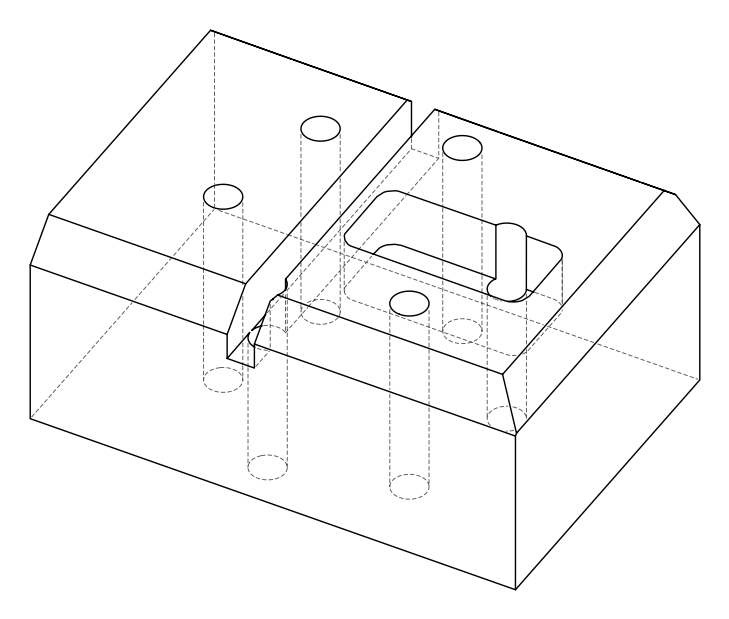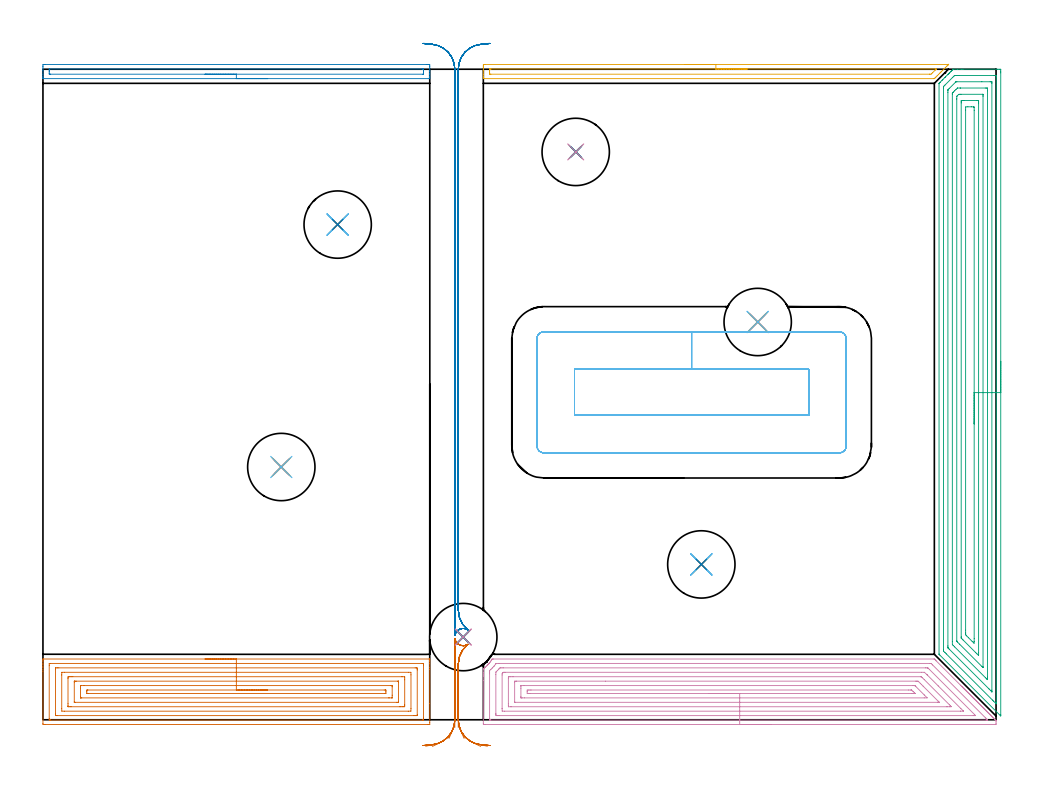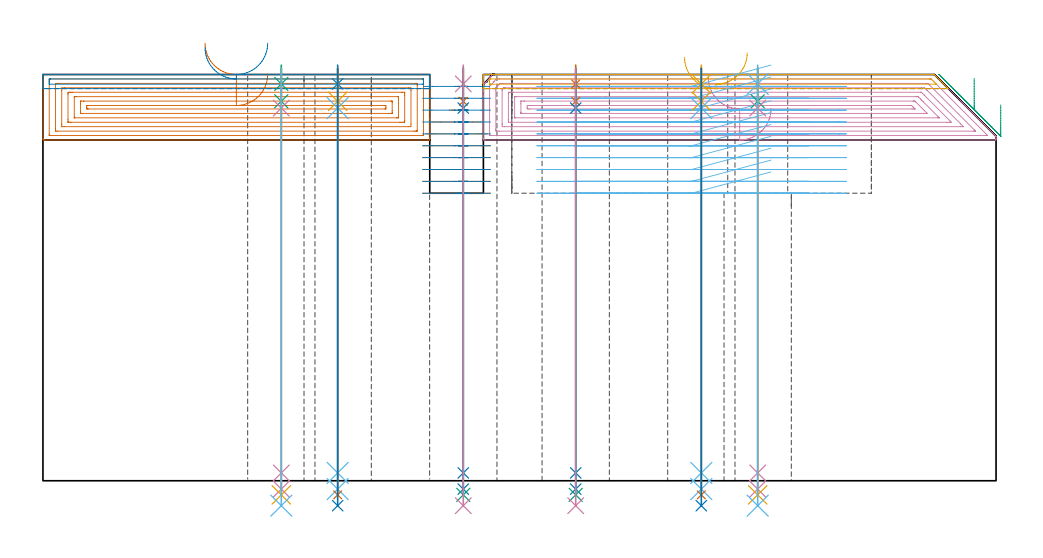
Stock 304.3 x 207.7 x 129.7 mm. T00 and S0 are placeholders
(PLAN: 38 operations, 26 tool changes, 65.2 min)
(1 AREA_MILL | FG_CHAMFER_SURFACE | UGT0205_001 | 8.18 min | 28717 mm3)
(2 AREA_MILL_1 | FG_CHAMFER_SURFACE_1 | UGT0205_001 | 2.15 min | 1283 mm3)
(3 AREA_MILL_2 | FG_CHAMFER_SURFACE_2 | UGT0205_001 | 11.39 min | 40191 mm3)
(4 AREA_MILL_3 | FG_CHAMFER_SURFACE_3 | UGT0205_001 | 10.15 min | 34531 mm3)
(5 AREA_MILL_4 | FG_CHAMFER_SURFACE_4 | UGT0205_001 | 2.52 min | 1507 mm3)
(6 MILL_RECTANGULAR_POCKET | POCKET_RECTANGULAR_STRAIGHT | NXT0201_012 | Follow Part, ap 4, ae 75% | 10.34 min | 234588 mm3)
(7 MILL_RECTANGULAR_SLOT | SLOT_RECTANGULAR | NXT0201_012 | Follow Part, ap 4, ae 75% | 1.71 min | 18793 mm3)
(8 MILL_RECTANGULAR_SLOT_1 | SLOT_RECTANGULAR_1 | NXT0201_012 | Follow Part, ap 4, ae 75% | 8.06 min | 114108 mm3)
(9 SPOT_DRILL | STEP1HOLE | NXT0321_9005460120000 | 0.05 min | 172 mm3)
(10 SPOT_DRILL_1 | STEP1HOLE_1 | NXT0321_9005460120000 | 0.05 min | 0 mm3)
(11 SPOT_DRILL_2 | STEP1HOLE_2 | NXT0321_9005460120000 | 0.05 min | 242 mm3)
(12 SPOT_DRILL_3 | STEP1HOLE_3 | NXT0321_9005460120000 | 0.05 min | 47 mm3)
(13 SPOT_DRILL_4 | STEP1HOLE_4 | NXT0321_9005460120000 | 0.05 min | 247 mm3)
(14 SPOT_DRILL_5 | STEP1HOLE_5 | NXT0321_9005460120000 | 0.05 min | 118 mm3)
(15 DRILL_BLIND_HOLE_INTO_CENTER | STEP1HOLE | UGT0301_180 | 0.04 min | 132 mm3)
(16 GUN_DRILL_THROUGH_HOLE | STEP1HOLE | UGT0307_001 | 0.58 min | 2392 mm3)
(17 SPADE_DRILL_TO_ENLARGE_THROUGH_HOLE | STEP1HOLE | UGT0306_004 | 0.55 min | 15812 mm3)
(18 DRILL_TO_ENLARGE_THROUGH_HOLE | STEP1HOLE | UGT0301_052 | 0.56 min | 28552 mm3)
(19 DRILL_BLIND_HOLE_INTO_CENTER_1 | STEP1HOLE_1 | UGT0301_180 | 0.04 min | 0 mm3)
(20 GUN_DRILL_THROUGH_HOLE_1 | STEP1HOLE_1 | UGT0307_001 | 0.58 min | 1751 mm3)
(21 SPADE_DRILL_TO_ENLARGE_THROUGH_HOLE_1 | STEP1HOLE_1 | UGT0306_004 | 0.55 min | 11340 mm3)
(22 DRILL_TO_ENLARGE_THROUGH_HOLE_1 | STEP1HOLE_1 | UGT0301_052 | 0.56 min | 20621 mm3)
(23 DRILL_BLIND_HOLE_INTO_CENTER_2 | STEP1HOLE_2 | UGT0301_180 | 0.04 min | 156 mm3)
(24 GUN_DRILL_THROUGH_HOLE_2 | STEP1HOLE_2 | UGT0307_001 | 0.58 min | 2357 mm3)
(25 SPADE_DRILL_TO_ENLARGE_THROUGH_HOLE_2 | STEP1HOLE_2 | UGT0306_004 | 0.55 min | 15851 mm3)
(26 DRILL_TO_ENLARGE_THROUGH_HOLE_2 | STEP1HOLE_2 | UGT0301_052 | 0.56 min | 28542 mm3)
(27 DRILL_BLIND_HOLE_INTO_CENTER_3 | STEP1HOLE_3 | UGT0301_180 | 0.04 min | 0 mm3)
(28 GUN_DRILL_THROUGH_HOLE_3 | STEP1HOLE_3 | UGT0307_001 | 0.58 min | 1743 mm3)
(29 SPADE_DRILL_TO_ENLARGE_THROUGH_HOLE_3 | STEP1HOLE_3 | UGT0306_004 | 0.55 min | 11801 mm3)
(30 DRILL_TO_ENLARGE_THROUGH_HOLE_3 | STEP1HOLE_3 | UGT0301_052 | 0.56 min | 22736 mm3)
(31 DRILL_BLIND_HOLE_INTO_CENTER_4 | STEP1HOLE_4 | UGT0301_180 | 0.04 min | 135 mm3)
(32 GUN_DRILL_THROUGH_HOLE_4 | STEP1HOLE_4 | UGT0307_001 | 0.58 min | 2393 mm3)
(33 SPADE_DRILL_TO_ENLARGE_THROUGH_HOLE_4 | STEP1HOLE_4 | UGT0306_004 | 0.55 min | 15855 mm3)
(34 DRILL_TO_ENLARGE_THROUGH_HOLE_4 | STEP1HOLE_4 | UGT0301_052 | 0.56 min | 28510 mm3)
(35 DRILL_BLIND_HOLE_INTO_CENTER_5 | STEP1HOLE_5 | UGT0301_180 | 0.04 min | 129 mm3)
(36 GUN_DRILL_THROUGH_HOLE_5 | STEP1HOLE_5 | UGT0307_001 | 0.58 min | 2351 mm3)
(37 SPADE_DRILL_TO_ENLARGE_THROUGH_HOLE_5 | STEP1HOLE_5 | UGT0306_004 | 0.55 min | 15865 mm3)
(38 DRILL_TO_ENLARGE_THROUGH_HOLE_5 | STEP1HOLE_5 | UGT0301_052 | 0.56 min | 28506 mm3)
(TOOL UGT0205_001 | Chamfer Mill 20 x 3 x 45 deg. | D20 FL50 Z2)
(TOOL NXT0201_012 | ENDMILL 16mm [2P460-1600-NA 1630] | D16 FL38 Z6)
(TOOL NXT0321_9005460120000 | NC Spot Drill, 142deg, 12mm, Carbide, Uncoated | D12 PA142 FL30 Z2)
(TOOL UGT0301_180 | Twist Drill 5.7 mm | D5.7 PA118 FL55 Z2)
(TOOL UGT0307_001 | Gun Drill 5 mm | D5 PA130 FL24 Z1)
(TOOL UGT0306_004 | Spade Drill 13.5mm | D13.5 PA132 FL10 Z2)
(TOOL UGT0301_052 | Twist Drill 21.5 mm | D21.5 PA118 FL150 Z2)
(OP 1 AREA_MILL)
G17 G21 G94 G90
T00 M6
G54
G17 G0 G90 X51.75 Y19.4 S1061 M3
G43 Z139.7 H0
G94 G1 X51.788 Z138.828 F250.
X51.902 Z137.963
X52.091 Z137.112
X52.353 Z136.28
X52.687 Z135.474
X53.09 Z134.7
X53.559 Z133.964
X54.09 Z133.272
X54.679 Z132.629
X55.322 Z132.04
X56.014 Z131.508
X56.75 Z131.04
X57.524 Z130.637
X58.33 Z130.303
X59.162 Z130.041
X60.014 Z129.852
X60.878 Z129.738
X61.75 Z129.7
X123.339
X123.49 Y19.397 Z129.688
X123.493 Y19.34 Z129.631
X123.5 Y18.952 Z129.251
Y18.531 Z128.83
Y17.886 Z128.181
Y16.669 Z126.966
Y16.098 Z126.393
Y5.215 Z115.512
X123.499 Y-0.879 Z109.418
X123.496 Y-1.484 Z108.814
X123.493 Y-1.492 Z108.806
X122.893 Y-1.5 Z108.8
X0.607
X0.332 Y-1.497 Z108.802
X0.01 Y-1.492 Z108.806
X0. Y-1.165 Z109.133
Y15.49 Z125.786
Y16.098 Z126.393
Y16.669 Z126.966
Y16.992 Z127.288
Y17.563 Z127.859
Y17.886 Z128.181
Y18.531 Z128.83
Y18.952 Z129.251
X0.007 Y19.34 Z129.631
X0.01 Y19.397 Z129.688
X0.161 Y19.4 Z129.7
X61.75
Y17.986 Z128.286
X121.107
X121.207 Y17.984 Z128.284
X121.407 Y17.979 Z128.279
X121.491 Y17.97 Z128.27
X121.495 Y17.941 Z128.241
X121.498 Y17.886 Z128.186
X121.5 Y17.493 Z127.793
X121.499 Y0.516 Z110.816
X121.493 Y0.014 Z110.314
X121.49 Y-0.077 Z110.223
X121.307 Y-0.083 Z110.217
X121.207 Y-0.085 Z110.215
X2.393 Y-0.086 Z110.214
X2.293 Y-0.084 Z110.216
X2.093 Y-0.079 Z110.221
X2.009 Y-0.07 Z110.23
X2.005 Y-0.041 Z110.259
X2.002 Y0.014 Z110.314
X2. Y0.407 Z110.707
X2.001 Y17.384 Z127.684
X2.007 Y17.886 Z128.186
X2.01 Y17.977 Z128.277
X2.193 Y17.983 Z128.283
X2.293 Y17.985 Z128.285
X61.75 Y17.986 Z128.286
Y16.572 Z126.872
X118.85 Y16.571 Z126.871
X119.322 Y16.567 Z126.867
X119.47 Y16.565 Z126.865
X119.49 Y16.276 Z126.576
X119.497 Y16.098 Z126.398
X119.5 Y15.921 Z126.221
Y1.624 Z111.924
X119.495 Y1.446 Z111.746
X119.489 Y1.335 Z111.635
X119.44 Y1.332 Z111.632
X119.322 Y1.33 Z111.63
X118.902 Y1.329 Z111.629
X118.43 Y1.328 Z111.628
X4.65 Y1.329 Z111.629
X4.178 Y1.333 Z111.633
X4.03 Y1.335 Z111.635
X4.01 Y1.624 Z111.924
X4.003 Y1.802 Z112.102
X4. Y1.979 Z112.279
X4.001 Y16.276 Z126.576
X4.005 Y16.454 Z126.754
X4.011 Y16.565 Z126.865
X4.06 Y16.568 Z126.868
X4.178 Y16.57 Z126.87
X4.598 Y16.571 Z126.871
X5.07 Y16.572 Z126.872
X61.75
Y15.157 Z125.457
X116.692
X117.481 Y15.15 Z125.45
X117.5 Y14.349 Z124.649
Y3.589 Z113.889
X117.482 Y2.75 Z113.05
X116.644 Y2.743 Z113.043
X6.808
X6.019 Y2.75 Z113.05
X6. Y3.552 Z113.852
Y14.311 Z124.611
X6.018 Y15.15 Z125.45
X6.856 Y15.157 Z125.457
X61.75
Y13.743 Z124.043
X114.534
X114.859 Y13.742 Z124.042
X115.432 Y13.738 Z124.038
X115.476 Y13.736 Z124.036
X115.49 Y13.724 Z124.024
X115.496 Y13.674 Z123.974
X115.499 Y13.418 Z123.718
X115.5 Y12.776 Z123.076
X115.499 Y4.735 Z115.035
X115.496 Y4.482 Z114.782
X115.49 Y4.168 Z114.468
X115.179 Y4.162 Z114.462
X114.859 Y4.159 Z114.459
X114.291 Y4.157 Z114.457
X113.967
X8.966
X8.641 Y4.158 Z114.458
X8.069 Y4.162 Z114.462
X8.024 Y4.164 Z114.464
X8.01 Y4.176 Z114.476
X8.004 Y4.226 Z114.526
X8.001 Y4.482 Z114.782
X8. Y5.124 Z115.424
X8.001 Y13.165 Z123.465
X8.004 Y13.418 Z123.718
X8.01 Y13.732 Z124.032
X8.321 Y13.738 Z124.038
X8.641 Y13.741 Z124.041
X9.209 Y13.743 Z124.043
X9.533
X61.75
Y12.329 Z122.629
X113.269
X113.435 Y12.327 Z122.627
X113.475 Y12.324 Z122.624
X113.488 Y12.322 Z122.622
X113.492 Y12.312 Z122.612
X113.496 Y12.275 Z122.575
X113.499 Y12.098 Z122.398
Y5.844 Z116.144
X113.495 Y5.701 Z116.001
X113.49 Y5.589 Z115.889
X113.481 Y5.577 Z115.877
X113.465 Y5.575 Z115.875
X113.423 Y5.573 Z115.873
X113.074 Y5.571 Z115.871
X112.879
X10.231
X10.065 Y5.573 Z115.873
X10.025 Y5.576 Z115.876
X10.012 Y5.578 Z115.878
X10.008 Y5.588 Z115.888
X10.004 Y5.625 Z115.925
X10.001 Y5.802 Z116.102
Y12.056 Z122.356
X10.005 Y12.199 Z122.499
X10.01 Y12.311 Z122.611
X10.019 Y12.323 Z122.623
X10.035 Y12.325 Z122.625
X10.077 Y12.327 Z122.627
X10.426 Y12.329 Z122.629
X10.621
X61.75
Y10.915 Z121.215
X111.112 Y10.914 Z121.214
X111.289 Y10.913 Z121.213
X111.465 Y10.91 Z121.21
X111.484 Y10.908 Z121.208
X111.49 Y10.899 Z121.199
X111.495 Y10.864 Z121.164
X111.498 Y10.808 Z121.108
X111.5 Y10.737 Z121.037
Y10.526 Z120.826
Y7.845 Z118.145
X111.497 Y7.163 Z117.463
X111.494 Y7.057 Z117.357
X111.49 Y7.006 Z117.306
X111.484 Y6.992 Z117.292
X111.462 Y6.99 Z117.29
X111.289 Y6.988 Z117.288
X110.574 Y6.985 Z117.285
X110.396
X12.388 Y6.986 Z117.286
X12.211 Y6.987 Z117.287
X12.035 Y6.99 Z117.29
X12.016 Y6.992 Z117.292
X12.01 Y7.001 Z117.301
X12.005 Y7.036 Z117.336
X12.002 Y7.092 Z117.392
X12. Y7.163 Z117.463
Y7.374 Z117.674
Y10.055 Z120.355
X12.003 Y10.737 Z121.037
X12.006 Y10.843 Z121.143
X12.01 Y10.894 Z121.194
X12.016 Y10.908 Z121.208
X12.038 Y10.91 Z121.21
X12.211 Y10.912 Z121.212
X12.926 Y10.915 Z121.215
X13.104
X61.75
Y9.5 Z119.8
X108.954
X109.35 Y9.499 Z119.799
X109.419 Y9.498 Z119.798
X109.486 Y9.494 Z119.794
X109.491 Y9.394 Z119.694
X109.5 Y8.954 Z119.254
X109.49 Y8.505 Z118.805
X109.481 Y8.406 Z118.706
X109.344 Y8.403 Z118.703
X109.16 Y8.4 Z118.7
X14.546
X14.15 Y8.401 Z118.701
X14.081 Y8.402 Z118.702
X14.014 Y8.406 Z118.706
X14.009 Y8.506 Z118.806
X14. Y8.946 Z119.246
X14.01 Y9.395 Z119.695
X14.019 Y9.494 Z119.794
X14.156 Y9.497 Z119.797
X14.34 Y9.5 Z119.8
X61.75
X62.622 Z119.839
X63.487 Z119.952
X64.338 Z120.141
X65.17 Z120.404
X65.976 Z120.737
X66.75 Z121.14
X67.486 Z121.609
X68.178 Z122.14
X68.821 Z122.729
X69.41 Z123.373
X69.942 Z124.065
X70.41 Z124.8
X70.813 Z125.574
X71.147 Z126.38
X71.409 Z127.212
X71.598 Z128.064
X71.712 Z128.929
X71.75 Z129.8
G0 Z139.7
M5
M2
(OP 2 AREA_MILL_1)
G17 G21 G94 G90
T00 M6
G54
G17 G0 G90 X71.75 Y204.7 S1061 M3
G43 Z139.7 H0
G94 G1 X71.712 Z138.828 F250.
X71.598 Z137.963
X71.409 Z137.112
X71.147 Z136.28
X70.813 Z135.474
X70.41 Z134.7
X69.942 Z133.964
X69.41 Z133.272
X68.821 Z132.629
X68.178 Z132.039
X67.486 Z131.508
X66.75 Z131.04
X65.976 Z130.637
X65.17 Z130.303
X64.338 Z130.041
X63.486 Z129.852
X62.622 Z129.738
X61.75 Z129.7
X0.161
X0.008 Y204.702 Z129.688
X0. Y204.715 Z129.676
Y205.048 Z129.351
Y205.428 Z128.971
Y206.066 Z128.329
Y207.269 Z127.128
Y207.834 Z126.56
Y208.435 Z125.96
X0.003 Y208.717 Z125.678
X0.009 Y209.191 Z125.205
X0.126 Y209.194 Z125.202
X0.607 Y209.2 Z125.2
X122.405
X122.893 Y209.199 Z125.201
X123.374 Y209.194 Z125.202
X123.491 Y209.191 Z125.205
X123.5 Y208.717 Z125.678
Y208.435 Z125.96
Y207.834 Z126.56
Y207.269 Z127.128
Y206.95 Z127.446
Y206.385 Z128.011
Y206.066 Z128.329
Y205.428 Z128.971
Y205.048 Z129.351
Y204.715 Z129.676
X123.492 Y204.702 Z129.688
X123.34 Y204.7 Z129.7
X61.75
Y206.114 Z128.286
X2.393 Y206.115 Z128.285
X2.343
X2.01 Y206.125 Z128.275
X2.006 Y206.229 Z128.171
X2.001 Y206.454 Z127.946
X2. Y206.95 Z127.45
X2.001 Y207.338 Z127.062
X2.008 Y207.727 Z126.673
X2.01 Y207.774 Z126.626
X2.026 Y207.779 Z126.621
X2.076 Y207.782 Z126.618
X2.182 Y207.785 Z126.615
X121.107
X121.157
X121.49 Y207.775 Z126.625
X121.494 Y207.671 Z126.729
X121.499 Y207.446 Z126.954
X121.5 Y206.95 Z127.45
X121.499 Y206.562 Z127.838
X121.492 Y206.173 Z128.227
X121.49 Y206.126 Z128.274
X121.474 Y206.121 Z128.279
X121.424 Y206.118 Z128.282
X121.318 Y206.115 Z128.285
X61.75 Y206.114 Z128.286
X60.878 Z128.324
X60.014 Z128.438
X59.162 Z128.627
X58.33 Z128.889
X57.524 Z129.223
X56.75 Z129.626
X56.014 Z130.094
X55.322 Z130.625
X54.679 Z131.215
X54.09 Z131.858
X53.558 Z132.55
X53.09 Z133.286
X52.687 Z134.06
X52.353 Z134.866
X52.091 Z135.698
X51.902 Z136.549
X51.788 Z137.414
X51.75 Z138.286
G0 Z139.7
M5
M2
(OP 3 AREA_MILL_2)
G17 G21 G94 G90
T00 M6
G54
G17 G0 G90 X305.8 Y114.45 S1061 M3
G43 Z139.7 H0
Z120.
G94 G1 Y114.412 Z119.128 F250.
Y114.298 Z118.264
Y114.109 Z117.412
Y113.847 Z116.58
Y113.513 Z115.774
Y113.11 Z115.
Y112.642 Z114.264
Y112.11 Z113.572
Y111.521 Z112.929
Y110.878 Z112.34
Y110.186 Z111.809
Y109.45 Z111.34
Y108.676 Z110.937
Y107.87 Z110.603
Y107.038 Z110.341
Y106.187 Z110.152
Y105.322 Z110.038
Y104.45 Z110.
Y1.717
X305.799 Y1.361 Z110.001
X305.798 Y1.317 Z110.002
X305.791 Y1.213 Z110.005
X305.71 Y1.291 Z110.087
X305.639 Y1.361 Z110.159
X286.324 Y20.676 Z129.475
X286.124 Y20.879 Z129.671
X286.104 Y20.905 Z129.689
X286.1 Y20.997 Z129.7
Y203.077
X286.104 Y203.195 Z129.689
X286.13 Y203.227 Z129.664
X286.385 Y203.485 Z129.415
X286.423 Y203.523 Z129.377
X287.077 Y204.179 Z128.72
X287.25 Y204.35 Z128.55
X287.315 Y204.415 Z128.485
X287.964 Y205.066 Z127.832
X288.122 Y205.222 Z127.678
X288.208 Y205.308 Z127.592
X288.852 Y205.953 Z126.945
X288.994 Y206.094 Z126.806
X289.1 Y206.201 Z126.699
X289.295 Y206.396 Z126.503
X289.397 Y206.498 Z126.401
X289.739 Y206.84 Z126.058
X289.866 Y206.966 Z125.934
X289.993 Y207.093 Z125.807
X290.183 Y207.284 Z125.615
X290.289 Y207.391 Z125.508
X290.509 Y207.61 Z125.29
X290.589 Y207.688 Z125.209
X290.605 Y207.697 Z125.194
X290.626 Y207.7 Z125.173
X291.957 Z123.838
X293.164 Z122.633
X293.732 Z122.062
X304.664 Y207.699 Z111.133
X305.267 Y207.696 Z110.531
X305.792 Y207.692 Z110.006
X305.794 Y207.623 Z110.004
X305.798 Y207.093 Z110.002
X305.8 Y206.557 Z110.
Y104.45
X304.386 Z111.414
Y5.371
X304.379 Y5.082 Z111.421
X304.076 Y5.377 Z111.724
X303.492 Y5.958 Z112.308
X303.18 Y6.27 Z112.62
X288.408 Y21.042 Z127.392
X288.009 Y21.443 Z127.791
X287.521 Y21.941 Z128.279
X287.514 Y22.342 Z128.286
Y201.738
X287.521 Y202.159 Z128.279
X287.752 Y202.398 Z128.048
X287.98 Y202.63 Z127.82
X290.42 Y205.07 Z125.38
X290.66 Y205.308 Z125.14
X290.87 Y205.509 Z124.93
X291.07 Y205.69 Z124.73
X291.57 Y205.698 Z124.23
X291.957 Y205.699 Z123.843
X292.455 Y205.7 Z123.345
X303.492 Y205.699 Z112.308
X303.992 Y205.697 Z111.808
X304.379 Y205.69 Z111.421
X304.386 Y205.302 Z111.414
Y104.45
X302.972 Z112.828
X302.971 Y9.472 Z112.829
X302.967 Y8.947 Z112.833
X302.966 Z112.834
X302.956 Z112.844
X302.605 Y9.296 Z113.195
X302.059 Y9.84 Z113.741
X289.295 Y22.605 Z126.505
X288.986 Y22.919 Z126.814
X288.95 Y22.961 Z126.85
X288.935 Y22.98 Z126.865
X288.933 Y23.007 Z126.867
X288.93 Y23.105 Z126.87
X288.929 Y23.228 Z126.871
Y23.597
Y200.321
X288.931 Y200.845 Z126.869
X288.933 Y201.029 Z126.867
X288.935 Y201.117 Z126.865
X288.977 Y201.166 Z126.823
X289.295 Y201.494 Z126.505
X289.416 Y201.616 Z126.384
X291.323 Y203.523 Z124.477
X291.452 Y203.645 Z124.348
X291.498 Y203.687 Z124.302
X291.605 Y203.692 Z124.195
X291.783 Y203.699 Z124.017
X299.767 Y203.7 Z116.033
X302.429 Z113.371
X302.605 Y203.699 Z113.195
X302.781 Y203.695 Z113.019
X302.898 Y203.69 Z112.902
X302.965 Y203.681 Z112.835
X302.967 Y203.645 Z112.833
X302.969 Y203.523 Z112.831
X302.971 Y203.155 Z112.829
X302.972 Y104.45 Z112.828
X301.557 Z114.243
Y13.572
X301.556 Y13.41 Z114.244
X301.55 Y12.824 Z114.25
X301.547 Y12.813 Z114.253
X301.513 Y12.844 Z114.287
X301.431 Y12.921 Z114.369
X301.267 Y13.082 Z114.533
X300.938 Y13.41 Z114.862
X291.07 Y23.279 Z124.73
X290.652 Y23.703 Z125.148
X290.444 Y23.917 Z125.356
X290.35 Y24.021 Z125.45
X290.343 Y25.013 Z125.457
Y199.791
X290.345 Y199.953 Z125.455
X290.347 Y200.044 Z125.453
X290.35 Y200.085 Z125.45
X290.38 Y200.12 Z125.42
X290.494 Y200.24 Z125.306
X290.638 Y200.388 Z125.162
X291.07 Y200.821 Z124.73
X291.094 Y200.845 Z124.706
X291.531 Y201.274 Z124.269
X291.957 Y201.69 Z123.843
X292. Y201.695 Z123.8
X292.844 Y201.7 Z122.956
X292.882 Z122.918
X300.868 Z114.932
X301.268 Y201.694 Z114.532
X301.467 Y201.69 Z114.333
X301.55 Y201.68 Z114.25
X301.557 Y200.845 Z114.243
Y104.45
X300.143 Z115.657
Y16.98
X300.141 Y16.78 Z115.659
X300.139 Y16.712 Z115.661
X300.137 Y16.676 Z115.663
X300.07 Y16.738 Z115.73
X299.943 Y16.858 Z115.857
X299.818 Y16.98 Z115.982
X292.677 Y24.121 Z123.123
X291.957 Y24.842 Z123.843
X291.79 Y25.013 Z124.01
X291.766 Y25.044 Z124.034
X291.763 Y25.065 Z124.037
X291.76 Y25.114 Z124.04
X291.758 Y25.214 Z124.042
Y198.168
X291.759 Y198.367 Z124.041
X291.765 Y199.06 Z124.035
X291.86 Y199.158 Z123.94
X291.957 Y199.257 Z123.843
X292.308 Y199.6 Z123.492
X292.383 Y199.672 Z123.417
X292.527 Y199.69 Z123.273
X292.844 Y199.696 Z122.956
X293.097 Y199.699 Z122.703
X300.034 Z115.766
X300.09 Y199.697 Z115.71
X300.12 Y199.694 Z115.68
X300.132 Y199.691 Z115.668
X300.136 Y199.663 Z115.664
X300.141 Y199.262 Z115.659
X300.143 Y199.06 Z115.658
Y104.45 Z115.657
X298.729 Z117.071
X298.728 Y21.443 Z117.072
X298.726 Y20.882 Z117.074
X298.722 Y20.55 Z117.078
X298.719 Y20.539 Z117.081
X298.702 Y20.55 Z117.098
X298.168 Y21.08 Z117.632
X297.804 Y21.443 Z117.996
X293.732 Y25.516 Z122.068
X293.345 Y25.906 Z122.455
X293.215 Y26.045 Z122.585
X293.178 Y26.087 Z122.622
X293.176 Y26.118 Z122.624
X293.174 Y26.188 Z122.626
X293.172 Y26.469 Z122.628
X293.171 Y196.946 Z122.629
X293.173 Y197.275 Z122.627
X293.176 Y197.557 Z122.624
X293.178 Y197.688 Z122.622
X293.314 Y197.695 Z122.486
X293.732 Y197.698 Z122.068
X294.197 Y197.7 Z121.603
X298.168 Y197.699 Z117.632
X298.637 Y197.696 Z117.163
X298.714 Y197.69 Z117.086
X298.722 Y197.683 Z117.078
X298.725 Y197.66 Z117.075
X298.727 Y197.605 Z117.073
X298.729 Y197.275 Z117.071
Y196.711
Y104.45
X297.315 Z118.485
Y25.906
X297.313 Y25.013 Z118.487
Y24.981
X297.281 Y24.428 Z118.519
X296.686 Y25.013 Z119.114
X295.506 Y26.191 Z120.294
X294.903 Y26.798 Z120.897
X294.619 Y27.09 Z121.181
X294.588 Y27.691 Z121.212
X294.587 Y27.724 Z121.213
X294.585 Y28.583 Z121.215
Y194.631
X294.589 Y195.49 Z121.211
X294.591 Y195.518 Z121.209
X294.619 Y195.69 Z121.181
X295.299 Y195.699 Z120.501
X296.394 Z119.406
X297.076 Y195.696 Z118.724
X297.281 Y195.69 Z118.519
X297.309 Y195.49 Z118.491
X297.312 Y195.459 Z118.488
X297.315 Y194.597 Z118.485
Y104.45
Y103.578 Z118.523
Y102.714 Z118.637
Y101.862 Z118.826
Y101.03 Z119.088
Y100.224 Z119.422
Y99.45 Z119.825
Y98.714 Z120.294
Y98.022 Z120.825
Y97.379 Z121.414
Y96.79 Z122.057
Y96.259 Z122.75
Y95.79 Z123.485
Y95.387 Z124.259
Y95.053 Z125.065
Y94.791 Z125.897
Y94.602 Z126.749
Y94.488 Z127.614
Y94.45 Z128.485
G0 Z139.7
M5
M2
(OP 4 AREA_MILL_3)
G17 G21 G94 G90
T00 M6
G54
G17 G0 G90 X232.45 Y-1.5 S1061 M3
G43 Z139.7 H0
Z118.8
G94 G1 X232.412 Z117.928 F250.
X232.298 Z117.064
X232.109 Z116.212
X231.847 Z115.38
X231.513 Z114.574
X231.11 Z113.8
X230.642 Z113.064
X230.11 Z112.372
X229.521 Z111.729
X228.878 Z111.14
X228.186 Z110.608
X227.45 Z110.14
X226.676 Z109.737
X225.87 Z109.403
X225.038 Z109.141
X224.186 Z108.952
X223.322 Z108.838
X222.45 Z108.8
X141.21
X140.935 Y-1.498 Z108.801
X140.61 Y-1.492 Z108.806
X140.6 Y-1.162 Z109.135
Y12.524 Z122.819
Y13.985 Z124.281
Y14.311 Z124.607
Y14.965 Z125.264
Y16.098 Z126.398
X140.601 Y16.18 Z126.479
X140.61 Y16.262 Z126.558
X140.752 Y16.381 Z126.681
X140.82 Y16.434 Z126.734
X140.908 Y16.503 Z126.803
X141.121 Y16.678 Z126.976
X141.139 Y16.694 Z126.992
X141.21 Y16.755 Z127.053
X141.296 Y16.83 Z127.128
X141.681 Y17.193 Z127.491
X141.926 Y17.439 Z127.736
X142.055 Y17.567 Z127.866
X142.102 Y17.617 Z127.916
X142.188 Y17.708 Z128.008
X142.231 Y17.759 Z128.058
X142.337 Y17.886 Z128.182
X142.4 Y17.959 Z128.257
X142.501 Y18.078 Z128.377
X142.676 Y18.3 Z128.6
X142.799 Y18.456 Z128.756
X143.08 Y18.845 Z129.144
X143.346 Y19.259 Z129.556
X143.406 Y19.351 Z129.64
X143.443 Y19.4 Z129.685
X143.888 Z129.7
X284.496
X284.594 Y19.396 Z129.689
X284.669 Y19.333 Z129.629
X284.777 Y19.226 Z129.521
X284.943 Y19.058 Z129.356
X285.163 Y18.837 Z129.137
X292.977 Y11.023 Z121.323
X293.265 Y10.737 Z121.032
X293.424 Y10.577 Z120.875
X293.551 Y10.45 Z120.748
X293.712 Y10.29 Z120.585
X293.87 Y10.131 Z120.429
X293.998 Y10.003 Z120.301
X294.159 Y9.844 Z120.139
X294.317 Y9.685 Z119.982
X294.445 Y9.556 Z119.853
X294.606 Y9.397 Z119.692
X294.763 Y9.238 Z119.536
X294.893 Y9.108 Z119.406
X295.052 Y8.95 Z119.245
X295.209 Y8.792 Z119.09
X295.34 Y8.661 Z118.959
X295.499 Y8.503 Z118.798
X295.656 Y8.345 Z118.643
X295.787 Y8.214 Z118.512
X295.946 Y8.056 Z118.352
X296.102 Y7.899 Z118.197
X296.234 Y7.767 Z118.065
X296.393 Y7.61 Z117.905
X296.548 Y7.453 Z117.75
X296.681 Y7.32 Z117.618
X296.84 Y7.163 Z117.458
X296.995 Y7.006 Z117.304
X297.129 Y6.873 Z117.17
X297.286 Y6.716 Z117.011
X297.441 Y6.56 Z116.858
X297.576 Y6.425 Z116.723
X297.733 Y6.269 Z116.564
X297.888 Y6.114 Z116.411
X298.023 Y5.978 Z116.276
X298.18 Y5.823 Z116.118
X298.334 Y5.667 Z115.965
X298.47 Y5.531 Z115.829
X298.627 Y5.376 Z115.671
X298.78 Y5.221 Z115.519
X298.917 Y5.084 Z115.382
X299.073 Y4.929 Z115.224
X299.227 Y4.774 Z115.072
X299.364 Y4.637 Z114.934
X299.52 Y4.482 Z114.777
X299.673 Y4.328 Z114.626
X299.812 Y4.189 Z114.487
X299.967 Y4.035 Z114.331
X300.119 Y3.882 Z114.179
X300.259 Y3.742 Z114.04
X300.414 Y3.589 Z113.884
X300.566 Y3.435 Z113.733
X300.706 Y3.295 Z113.593
X300.86 Y3.142 Z113.437
X301.012 Y2.989 Z113.287
X301.153 Y2.848 Z113.146
X301.307 Y2.695 Z112.99
X301.459 Y2.543 Z112.84
X301.6 Y2.401 Z112.698
X301.754 Y2.248 Z112.544
X301.905 Y2.096 Z112.394
X302.048 Y1.954 Z112.251
X302.201 Y1.802 Z112.097
X302.351 Y1.65 Z111.948
X302.495 Y1.506 Z111.804
X302.648 Y1.355 Z111.65
X302.798 Y1.204 Z111.501
X302.942 Y1.059 Z111.357
X303.094 Y0.908 Z111.203
X303.244 Y0.757 Z111.055
X303.389 Y0.612 Z110.91
X303.541 Y0.461 Z110.757
X303.69 Y0.311 Z110.608
X303.836 Y0.165 Z110.463
X303.988 Y0.014 Z110.31
X304.137 Y-0.136 Z110.162
X304.286 Y-0.285 Z110.012
X304.295 Y-0.3 Z109.997
X304.3 Y-0.312 Z109.985
Y-0.372 Z109.927
Y-1.119 Z109.18
X304.29 Y-1.492 Z108.805
X304.205 Y-1.5 Z108.8
X222.45
Y-0.086 Z110.214
X142.995 Y-0.085 Z110.215
X142.895 Y-0.084 Z110.216
X142.696 Y-0.079 Z110.221
X142.609 Y-0.071 Z110.229
X142.606 Y-0.042 Z110.258
X142.604 Y0.014 Z110.314
X142.6 Y0.41 Z110.71
Y14.707 Z125.007
X142.602 Y15.205 Z125.505
X142.606 Y15.595 Z125.895
X142.614 Y15.725 Z126.025
X143.021 Y16.098 Z126.398
X143.457 Y16.53 Z126.83
X143.888 Y16.964 Z127.264
X143.901 Y16.979 Z127.279
X143.913 Y16.992 Z127.292
X144.052 Y17.156 Z127.456
X144.631 Y17.886 Z128.186
X144.699 Y17.967 Z128.267
X144.712 Y17.979 Z128.279
X144.732 Y17.981 Z128.281
X144.781 Y17.983 Z128.283
X145.573 Y17.986 Z128.286
X145.673
X283.157 Y17.985 Z128.285
X283.257 Y17.984 Z128.284
X283.457 Y17.979 Z128.279
X283.565 Y17.974 Z128.274
X283.596 Y17.946 Z128.246
X283.661 Y17.886 Z128.186
X284.05 Y17.5 Z127.8
X301.012 Y0.538 Z110.838
X301.532 Y0.014 Z110.314
X301.605 Y-0.063 Z110.237
X301.616 Y-0.076 Z110.224
X301.546 Y-0.08 Z110.22
X301.413 Y-0.083 Z110.217
X301.212 Y-0.085 Z110.215
X301.112 Y-0.086 Z110.214
X222.45
Y1.328 Z111.628
X145.673 Y1.329 Z111.629
X145.252
X144.781 Y1.333 Z111.633
X144.633 Y1.335 Z111.635
X144.61 Y1.621 Z111.921
X144.604 Y1.802 Z112.102
X144.601 Y1.982 Z112.282
Y14.491 Z124.791
X144.61 Y15.205 Z125.505
X144.686 Y15.3 Z125.6
X144.781 Y15.401 Z125.701
X145.128 Y15.751 Z126.051
X145.471 Y16.098 Z126.398
X145.569 Y16.203 Z126.503
X145.673 Y16.319 Z126.619
X145.889 Y16.565 Z126.865
X146.097 Y16.568 Z126.868
X146.566 Y16.571 Z126.871
X146.986
X281.792
X282.264 Y16.567 Z126.867
X282.421 Y16.564 Z126.864
X282.535 Y16.553 Z126.853
X282.628 Y16.465 Z126.765
X283.001 Y16.098 Z126.398
X297.441 Y1.66 Z111.96
X297.68 Y1.418 Z111.718
X297.737 Y1.356 Z111.656
X297.755 Y1.334 Z111.634
X297.746 Y1.332 Z111.632
X297.693 Y1.33 Z111.63
X297.441 Y1.329 Z111.629
X297.021 Y1.328 Z111.628
X222.45
Y2.743 Z113.043
X147.411
X146.622 Y2.75 Z113.05
X146.601 Y3.554 Z113.854
X146.6 Y3.589 Z113.889
X146.601 Y14.311 Z124.611
X146.61 Y14.739 Z125.039
X146.808 Y14.963 Z125.263
X146.9 Y15.061 Z125.361
X146.958 Y15.119 Z125.419
X146.99 Y15.148 Z125.448
X147.037 Y15.15 Z125.45
X147.459 Y15.157 Z125.457
X147.507
X280.527
X281.372 Y15.151 Z125.451
X281.426 Y15.15 Z125.45
X282.264 Y14.383 Z124.683
X282.338 Y14.311 Z124.611
X285.835 Y10.816 Z121.116
X293.063 Y3.589 Z113.889
X293.87 Y2.777 Z113.077
X293.879 Y2.761 Z113.061
X293.87 Y2.75 Z113.05
X293.818 Y2.748 Z113.048
X292.977 Y2.743 Z113.043
X292.93
X222.45
Y4.157 Z114.457
X149.569
X149.244 Y4.158 Z114.458
X148.672 Y4.162 Z114.462
X148.625 Y4.164 Z114.464
X148.61 Y4.177 Z114.477
X148.604 Y4.23 Z114.53
X148.601 Y4.482 Z114.782
X148.6 Y5.127 Z115.427
X148.601 Y13.168 Z123.468
X148.604 Y13.418 Z123.718
X148.61 Y13.733 Z124.033
X148.924 Y13.739 Z124.039
X149.244 Y13.741 Z124.041
X149.812 Y13.743 Z124.043
X150.137
X280.154
X280.316 Y13.741 Z124.041
X280.397 Y13.738 Z124.038
X280.433 Y13.736 Z124.036
X280.479 Y13.7 Z124.
X280.773 Y13.418 Z123.718
X281.372 Y12.829 Z123.129
X289.406 Y4.795 Z115.095
X289.715 Y4.482 Z114.782
X290.015 Y4.175 Z114.475
X289.725 Y4.164 Z114.464
X289.406 Y4.16 Z114.46
X288.838 Y4.157 Z114.457
X288.514
X222.45
Y5.571 Z115.871
X150.834
X150.667 Y5.573 Z115.873
X150.626 Y5.575 Z115.875
X150.613 Y5.578 Z115.878
X150.609 Y5.587 Z115.887
X150.605 Y5.625 Z115.925
X150.601 Y5.805 Z116.105
Y12.06 Z122.36
X150.605 Y12.204 Z122.504
X150.61 Y12.313 Z122.613
X150.682 Y12.322 Z122.622
X151.03 Y12.326 Z122.626
X151.226 Y12.328 Z122.628
X179.611 Y12.329 Z122.629
X278.693
X278.889 Y12.328 Z122.628
X279.237 Y12.324 Z122.624
X279.407 Y12.322 Z122.622
X279.586 Y12.156 Z122.456
X280.12 Y11.631 Z121.931
X280.479 Y11.273 Z121.573
X281.015 Y10.737 Z121.037
X285.835 Y5.916 Z116.216
X286.125 Y5.62 Z115.92
X286.154 Y5.587 Z115.887
X286.16 Y5.577 Z115.877
X286.149 Y5.576 Z115.876
X286.045 Y5.573 Z115.873
X285.835 Y5.571 Z115.871
X285.64
X222.45
Y6.985 Z117.285
X153.708
X152.992 Y6.987 Z117.287
X152.815 Y6.989 Z117.289
X152.64 Y6.992 Z117.292
X152.609 Y7. Z117.3
X152.606 Y7.034 Z117.334
X152.602 Y7.091 Z117.391
X152.601 Y7.163 Z117.463
X152.6 Y7.378 Z117.678
Y10.059 Z120.359
X152.603 Y10.737 Z121.037
X152.606 Y10.845 Z121.145
X152.61 Y10.897 Z121.197
X152.619 Y10.908 Z121.208
X152.642 Y10.91 Z121.21
X152.815 Y10.913 Z121.213
X153.531 Y10.915 Z121.215
X153.708
X277.801
X277.978 Y10.914 Z121.214
X278.332 Y10.909 Z121.209
X278.377 Y10.908 Z121.208
X278.392 Y10.899 Z121.199
X278.419 Y10.879 Z121.179
X278.469 Y10.832 Z121.132
X278.566 Y10.737 Z121.037
X278.693 Y10.61 Z120.91
X281.372 Y7.931 Z118.231
X282.136 Y7.163 Z117.463
X282.264 Y7.028 Z117.328
X282.282 Y6.992 Z117.292
X281.372 Y6.985 Z117.285
X222.45
Y8.4 Z118.7
X155.494
X155.149 Y8.402 Z118.702
X154.601 Y8.407 Z118.707
X154.6 Y8.95 Z119.25
X154.601 Y9.493 Z119.793
X154.947 Y9.497 Z119.797
X155.494 Y9.5 Z119.8
X155.837
X276.358
X276.908
X277.254 Y9.497 Z119.797
X277.318 Y9.494 Z119.794
X277.351 Y9.49 Z119.79
X277.801 Y9.053 Z119.353
X278.211 Y8.639 Z118.939
X278.346 Y8.499 Z118.799
X278.436 Y8.404 Z118.704
X278.428 Y8.403 Z118.703
X278.349 Y8.401 Z118.701
X277.801 Y8.4 Z118.7
X277.458
X222.45
X221.578 Z118.738
X220.714 Z118.851
X219.862 Z119.04
X219.03 Z119.303
X218.224 Z119.636
X217.45 Z120.039
X216.714 Z120.508
X216.022 Z121.039
X215.379 Z121.628
X214.79 Z122.272
X214.258 Z122.964
X213.79 Z123.7
X213.387 Z124.473
X213.053 Z125.279
X212.791 Z126.111
X212.602 Z126.963
X212.488 Z127.828
X212.45 Z128.7
G0 Z139.7
M5
M2
(OP 5 AREA_MILL_4)
G17 G21 G94 G90
T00 M6
G54
G17 G0 G90 X204.85 Y209.2 S1061 M3
G43 Z139.7 H0
Z135.2
G94 G1 X204.888 Z134.329 F250.
X205.002 Z133.464
X205.191 Z132.612
X205.453 Z131.78
X205.787 Z130.974
X206.19 Z130.2
X206.658 Z129.464
X207.19 Z128.772
X207.779 Z128.129
X208.422 Z127.54
X209.114 Z127.009
X209.85 Z126.54
X210.624 Z126.137
X211.43 Z125.803
X212.262 Z125.541
X213.113 Z125.352
X213.978 Z125.238
X214.85 Z125.2
X288.817
X289.087 Y209.197 Z125.203
X289.088 Y209.196 Z125.204
X289.087 Y209.187 Z125.213
X288.979 Y209.079 Z125.321
X288.619 Y208.717 Z125.679
X288.121 Y208.221 Z126.179
X287.735 Y207.834 Z126.563
X287.263 Y207.363 Z127.037
X286.852 Y206.95 Z127.447
X286.707 Y206.806 Z127.593
X286.411 Y206.511 Z127.889
X285.968 Y206.066 Z128.33
X285.5 Y205.6 Z128.8
X285.084 Y205.183 Z129.214
X284.921 Y205.021 Z129.378
X284.778 Y204.877 Z129.522
X284.609 Y204.712 Z129.681
X284.596 Y204.704 Z129.689
X284.476 Y204.7 Z129.7
X140.762
X140.609 Y204.703 Z129.688
X140.608 Y204.714 Z129.677
X140.6 Y205.049 Z129.35
Y205.426 Z128.973
Y206.066 Z128.329
Y207.27 Z127.127
Y207.834 Z126.56
Y208.435 Z125.96
X140.603 Y208.717 Z125.678
X140.609 Y209.191 Z125.205
X140.727 Y209.194 Z125.203
X141.208 Y209.2 Z125.2
X214.85
Y207.786 Z126.614
X284.921 Y207.785 Z126.615
X284.971
X285.212 Y207.779 Z126.621
X285.184 Y207.746 Z126.654
X285.101 Y207.655 Z126.745
X285.01 Y207.561 Z126.839
X284.921 Y207.471 Z126.929
X284.029 Y206.58 Z127.82
X283.767 Y206.326 Z128.074
X283.553 Y206.121 Z128.279
X283.136 Y206.115 Z128.285
X283.087
X142.993
X142.943 Y206.116 Z128.284
X142.61 Y206.125 Z128.275
X142.606 Y206.229 Z128.171
X142.601 Y206.454 Z127.946
Y206.95 Z127.45
Y207.338 Z127.062
X142.608 Y207.728 Z126.672
X142.61 Y207.775 Z126.625
X142.626 Y207.779 Z126.621
X142.677 Y207.782 Z126.618
X142.782 Y207.784 Z126.616
X142.993 Y207.786 Z126.614
X143.042
X214.85
X215.722 Z126.652
X216.586 Z126.766
X217.438 Z126.955
X218.27 Z127.217
X219.076 Z127.551
X219.85 Z127.954
X220.586 Z128.423
X221.278 Z128.954
X221.921 Z129.543
X222.51 Z130.186
X223.041 Z130.879
X223.51 Z131.614
X223.913 Z132.388
X224.247 Z133.194
X224.509 Z134.026
X224.698 Z134.878
X224.812 Z135.743
X224.85 Z136.614
G0 Z139.7
M5
M2
(OP 6 MILL_RECTANGULAR_POCKET)
G17 G21 G94 G90
T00 M6
G54
G17 G0 G90 X232.441 Y111.9 S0 M3
G43 Z139.7 H1
Z132.7
G94 G1 X207.1 Z125.91 F250.
X169.7 F500.
Y97.2
X244.5
Y111.9
X207.1
Y123.9
X160.
G3 X157.7 Y121.6 R2.3
G1 Y87.5
G3 X160. Y85.2 R2.3
G1 X254.2
G3 X256.5 Y87.5 R2.3
G1 Y121.6
G3 X254.2 Y123.9 R2.3
G1 X207.1
X206.1
G0 X232.441 Y111.9 Z128.91
G1 X207.1 Z122.12 F250.
X169.7 F500.
Y97.2
X244.5
Y111.9
X207.1
Y123.9
X160.
G3 X157.7 Y121.6 R2.3
G1 Y87.5
G3 X160. Y85.2 R2.3
G1 X254.2
G3 X256.5 Y87.5 R2.3
G1 Y121.6
G3 X254.2 Y123.9 R2.3
G1 X207.1
X206.1
G0 X232.441 Y111.9 Z125.12
G1 X207.1 Z118.33 F250.
X169.7 F500.
Y97.2
X244.5
Y111.9
X207.1
Y123.9
X160.
G3 X157.7 Y121.6 R2.3
G1 Y87.5
G3 X160. Y85.2 R2.3
G1 X254.2
G3 X256.5 Y87.5 R2.3
G1 Y121.6
G3 X254.2 Y123.9 R2.3
G1 X207.1
X206.1
G0 X232.441 Y111.9 Z121.33
G1 X207.1 Z114.54 F250.
X169.7 F500.
Y97.2
X244.5
Y111.9
X207.1
Y123.9
X160.
G3 X157.7 Y121.6 R2.3
G1 Y87.5
G3 X160. Y85.2 R2.3
G1 X254.2
G3 X256.5 Y87.5 R2.3
G1 Y121.6
G3 X254.2 Y123.9 R2.3
G1 X207.1
X206.1
G0 X232.441 Y111.9 Z117.54
G1 X207.1 Z110.75 F250.
X169.7 F500.
Y97.2
X244.5
Y111.9
X207.1
Y123.9
X160.
G3 X157.7 Y121.6 R2.3
G1 Y87.5
G3 X160. Y85.2 R2.3
G1 X254.2
G3 X256.5 Y87.5 R2.3
G1 Y121.6
G3 X254.2 Y123.9 R2.3
G1 X207.1
X206.1
G0 X232.441 Y111.9 Z113.75
G1 X207.1 Z106.96 F250.
X169.7 F500.
Y97.2
X244.5
Y111.9
X237.767
X207.1
Y123.9
X160.
G3 X157.7 Y121.6 R2.3
G1 Y87.5
G3 X160. Y85.2 R2.3
G1 X254.2
G3 X256.5 Y87.5 R2.3
G1 Y121.6
G3 X254.2 Y123.9 R2.3
G1 X207.1
X206.1
G0 X232.441 Y111.9 Z109.96
G1 X207.1 Z103.17 F250.
X169.7 F500.
Y97.2
X244.5
Y111.9
X237.767
X207.1
Y123.9
X160.
G3 X157.7 Y121.6 R2.3
G1 Y87.5
G3 X160. Y85.2 R2.3
G1 X254.2
G3 X256.5 Y87.5 R2.3
G1 Y121.6
G3 X254.2 Y123.9 R2.3
G1 X207.1
X206.1
G0 X232.441 Y111.9 Z106.17
G1 X207.1 Z99.38 F250.
X169.7 F500.
Y97.2
X244.5
Y111.9
X237.767
X207.1
Y123.9
X160.
G3 X157.7 Y121.6 R2.3
G1 Y87.5
G3 X160. Y85.2 R2.3
G1 X254.2
G3 X256.5 Y87.5 R2.3
G1 Y121.6
G3 X254.2 Y123.9 R2.3
G1 X207.1
X206.1
G0 X232.441 Y111.9 Z102.38
G1 X207.1 Z95.59 F250.
X169.7 F500.
Y97.2
X244.5
Y111.9
X237.767
X207.1
Y123.9
X160.
G3 X157.7 Y121.6 R2.3
G1 Y87.5
G3 X160. Y85.2 R2.3
G1 X254.2
G3 X256.5 Y87.5 R2.3
G1 Y121.6
G3 X254.2 Y123.9 R2.3
G1 X207.1
X206.1
G0 X232.441 Y111.9 Z98.59
G1 X207.1 Z91.8 F250.
X169.7 F500.
Y97.2
X244.5
Y111.9
X237.767
X207.1
Y123.9
X160.
G3 X157.7 Y121.6 R2.3
G1 Y87.5
G3 X160. Y85.2 R2.3
G1 X254.2
G3 X256.5 Y87.5 R2.3
G1 Y121.6
G3 X254.2 Y123.9 R2.3
G1 X207.1
X206.1
G0 Z139.7
M5
M2
(OP 7 MILL_RECTANGULAR_SLOT)
G17 G21 G94 G90
T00 M6
G54
G17 G0 G90 X132.6 Y1.321 S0 M3
G43 Z139.7 H1
Z125.91
G94 G1 Y4.321 F250.
Y17.763 F500.
G2 X135.676 Y24.068 R8.
G1 X135.671 Y24.076
G2 X131.495 Y25.903 R2.75
G1 X131.5 Y4.321
Y1.321 F250.
G0 Z139.7
X132.6 Y-2.47
Z122.12
G1 Y0.53
Y17.763 F500.
G2 X135.676 Y24.068 R8.
G1 X135.671 Y24.076
G2 X131.495 Y25.903 R2.75
G1 X131.5 Y0.53
Y-2.47 F250.
G0 Z139.7
X134.457 Y-5.939
Z118.33
G1 X133.262 Y-3.187
G2 X132.6 Y0. R8. F500.
G1 Y17.763
G2 X135.676 Y24.068 R8.
G1 X135.671 Y24.076
G2 X131.495 Y25.903 R2.75
G1 X131.5 Y0.
G2 X130.838 Y-3.187 R8.
G1 X129.643 Y-5.938 F250.
G0 Z139.7
X139.745 Y-8.501
Z114.54
G1 X137.055 Y-7.172
G2 X132.6 Y0. R8. F500.
G1 Y17.763
G2 X135.676 Y24.068 R8.
G1 X135.671 Y24.076
G2 X131.495 Y25.903 R2.75
G1 X131.5 Y0.
G2 X127.046 Y-7.171 R8.
G1 X124.357 Y-8.501 F250.
G0 X141.905 Y-8.444 Z110.75
G1 X138.968 Y-7.832
G2 X132.6 Y0. R8. F500.
G1 Y17.763
G2 X135.676 Y24.068 R8.
G1 X135.671 Y24.076
G2 X131.495 Y25.903 R2.75
G1 X131.5 Y0.
G2 X125.133 Y-7.832 R8.
G1 X122.196 Y-8.444 F250.
G0 X142.897 Y-8.23 Z106.96
G1 X139.908 Y-7.97
G2 X132.6 Y0. R8. F500.
G1 Y17.763
G2 X135.676 Y24.068 R8.
G1 X135.671 Y24.076
G2 X131.495 Y25.903 R2.75
G1 X131.5 Y0.
G2 X124.192 Y-7.97 R8.
G1 X121.203 Y-8.23 F250.
G0 X142.897 Z103.17
G1 X139.908 Y-7.97
G2 X132.6 Y0. R8. F500.
G1 Y17.763
G2 X135.676 Y24.068 R8.
G1 X135.671 Y24.076
G2 X131.495 Y25.903 R2.75
G1 X131.5 Y0.
G2 X124.192 Y-7.97 R8.
G1 X121.203 Y-8.23 F250.
G0 X142.897 Z99.38
G1 X139.908 Y-7.97
G2 X132.6 Y0. R8. F500.
G1 Y17.763
G2 X135.676 Y24.068 R8.
G1 X135.671 Y24.076
G2 X131.495 Y25.903 R2.75
G1 X131.5 Y0.
G2 X124.192 Y-7.97 R8.
G1 X121.203 Y-8.23 F250.
G0 X142.897 Z95.59
G1 X139.908 Y-7.97
G2 X132.6 Y0. R8. F500.
G1 Y17.763
G2 X135.676 Y24.068 R8.
G1 X135.671 Y24.076
G2 X131.495 Y25.903 R2.75
G1 X131.5 Y0.
G2 X124.192 Y-7.97 R8.
G1 X121.203 Y-8.23 F250.
G0 X142.897 Z91.8
G1 X139.908 Y-7.97
G2 X132.6 Y0. R8. F500.
G1 Y17.763
G2 X135.676 Y24.068 R8.
G1 X135.671 Y24.076
G2 X131.495 Y25.903 R2.75
G1 X131.5 Y0.
G2 X124.192 Y-7.97 R8.
G1 X121.203 Y-8.23 F250.
G0 Z139.7
M5
M2
(OP 8 MILL_RECTANGULAR_SLOT_1)
G17 G21 G94 G90
T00 M6
G54
G17 G0 G90 X121.477 Y216.001 S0 M3
G43 Z139.7 H1
Z125.91
G94 G1 X124.455 Y215.643 F250.
G2 X131.5 Y207.7 R8. F500.
G1 Y27.049
X131.485 Y26.899
X131.495 Y26.897
G2 X135.671 Y28.724 R2.75
G1 X135.676 Y28.732
G2 X132.6 Y35.037 R8.
G1 Y207.7
G2 X139.645 Y215.643 R8.
G1 X142.623 Y216.001 F250.
G0 X121.203 Y215.93 Z122.12
G1 X124.192 Y215.67
G2 X131.5 Y207.7 R8. F500.
G1 Y27.049
X131.485 Y26.899
X131.495 Y26.897
G2 X135.671 Y28.724 R2.75
G1 X135.676 Y28.732
G2 X132.6 Y35.037 R8.
G1 Y207.7
G2 X139.908 Y215.67 R8.
G1 X142.897 Y215.93 F250.
G0 X121.203 Z118.33
G1 X124.192 Y215.67
G2 X131.5 Y207.7 R8. F500.
G1 Y27.049
X131.485 Y26.899
X131.495 Y26.897
G2 X135.671 Y28.724 R2.75
G1 X135.676 Y28.732
G2 X132.6 Y35.037 R8.
G1 Y207.7
G2 X139.908 Y215.67 R8.
G1 X142.897 Y215.93 F250.
G0 X121.203 Z114.54
G1 X124.192 Y215.67
G2 X131.5 Y207.7 R8. F500.
G1 Y27.049
X131.485 Y26.899
X131.495 Y26.897
G2 X135.671 Y28.724 R2.75
G1 X135.676 Y28.732
G2 X132.6 Y35.037 R8.
G1 Y207.7
G2 X139.908 Y215.67 R8.
G1 X142.897 Y215.93 F250.
G0 X121.203 Z110.75
G1 X124.192 Y215.67
G2 X131.5 Y207.7 R8. F500.
G1 Y27.049
X131.485 Y26.899
X131.495 Y26.897
G2 X135.671 Y28.724 R2.75
G1 X135.676 Y28.732
G2 X132.6 Y35.037 R8.
G1 Y207.7
G2 X139.908 Y215.67 R8.
G1 X142.897 Y215.93 F250.
G0 X121.203 Z106.96
G1 X124.192 Y215.67
G2 X131.5 Y207.7 R8. F500.
G1 Y27.049
X131.485 Y26.899
X131.495 Y26.897
G2 X135.671 Y28.724 R2.75
G1 X135.676 Y28.732
G2 X132.6 Y35.037 R8.
G1 Y207.7
G2 X139.908 Y215.67 R8.
G1 X142.897 Y215.93 F250.
G0 X121.203 Z103.17
G1 X124.192 Y215.67
G2 X131.5 Y207.7 R8. F500.
G1 Y27.049
X131.485 Y26.899
X131.495 Y26.897
G2 X135.671 Y28.724 R2.75
G1 X135.676 Y28.732
G2 X132.6 Y35.037 R8.
G1 Y207.7
G2 X139.908 Y215.67 R8.
G1 X142.897 Y215.93 F250.
G0 X121.203 Z99.38
G1 X124.192 Y215.67
G2 X131.5 Y207.7 R8. F500.
G1 Y27.049
X131.485 Y26.899
X131.495 Y26.897
G2 X135.671 Y28.724 R2.75
G1 X135.676 Y28.732
G2 X132.6 Y35.037 R8.
G1 Y207.7
G2 X139.908 Y215.67 R8.
G1 X142.897 Y215.93 F250.
G0 X121.203 Z95.59
G1 X124.192 Y215.67
G2 X131.5 Y207.7 R8. F500.
G1 Y27.049
X131.485 Y26.899
X131.495 Y26.897
G2 X135.671 Y28.724 R2.75
G1 X135.676 Y28.732
G2 X132.6 Y35.037 R8.
G1 Y207.7
G2 X139.908 Y215.67 R8.
G1 X142.897 Y215.93 F250.
G0 X121.203 Z91.8
G1 X124.192 Y215.67
G2 X131.5 Y207.7 R8. F500.
G1 Y27.049
X131.485 Y26.899
X131.495 Y26.897
G2 X135.671 Y28.724 R2.75
G1 X135.676 Y28.732
G2 X132.6 Y35.037 R8.
G1 Y207.7
G2 X139.908 Y215.67 R8.
G1 X142.897 Y215.93 F250.
G0 Z139.7
M5
M2
(OP 9 SPOT_DRILL)
G17 G21 G94 G90
T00 M6
G54
G17 G0 G90 X76.1 Y80.7 S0 M3
G43 Z139.7 H0
G94 G81 G98 Z126.7 F250. R132.7
G80
M5
M2
(OP 10 SPOT_DRILL_1)
G17 G21 G94 G90
T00 M6
G54
G17 G0 G90 X134.2 Y26.4 S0 M3
G43 Z139.7 H0
G94 G81 G98 Z126.7 F250. R132.7
G80
M5
M2
(OP 11 SPOT_DRILL_2)
G17 G21 G94 G90
T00 M6
G54
G17 G0 G90 X210.2 Y49.6 S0 M3
G43 Z139.7 H0
G94 G81 G98 Z126.7 F250. R132.7
G80
M5
M2
(OP 12 SPOT_DRILL_3)
G17 G21 G94 G90
T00 M6
G54
G17 G0 G90 X228.2 Y127. S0 M3
G43 Z139.7 H0
G94 G81 G98 Z126.7 F250. R132.7
G80
M5
M2
(OP 13 SPOT_DRILL_4)
G17 G21 G94 G90
T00 M6
G54
G17 G0 G90 X170.1 Y181.3 S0 M3
G43 Z139.7 H0
G94 G81 G98 Z126.7 F250. R132.7
G80
M5
M2
(OP 14 SPOT_DRILL_5)
G17 G21 G94 G90
T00 M6
G54
G17 G0 G90 X94.1 Y158.1 S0 M3
G43 Z139.7 H0
G94 G81 G98 Z126.7 F250. R132.7
G80
M5
M2
(OP 15 DRILL_BLIND_HOLE_INTO_CENTER)
G17 G21 G94 G90
T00 M6
G54
G17 G0 G90 X76.1 Y80.7 S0 M3
G43 Z139.7 H0
G94 G81 G98 Z121.15 F250. R131.7
G80
M5
M2
(OP 16 GUN_DRILL_THROUGH_HOLE)
G17 G21 G94 G90
T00 M6
G54
G17 G0 G90 X76.1 Y80.7 M8
G43 Z139.7 H0
Z127.812
S716 M3
G94 G1 Z118.986 F125. M26
G4 X.084
Z2.5 F250.
G4 X.084
Z-2.666 F125.
G4 X.084
M5
M9
G0 Z127.812
Z139.7
M2
(OP 17 SPADE_DRILL_TO_ENLARGE_THROUGH_HOLE)
G17 G21 G94 G90
T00 M6
G54
G17 G0 G90 X76.1 Y80.7 S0 M3
G43 Z139.7 H0
G94 G73 G98 Z-4.505 F250. Q13.421 R131.7
G80
M5
M2
(OP 18 DRILL_TO_ENLARGE_THROUGH_HOLE)
G17 G21 G94 G90
T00 M6
G54
G17 G0 G90 X76.1 Y80.7 S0 M3
G43 Z139.7 H0
G94 G73 G98 Z-7.959 F250. Q19.666 R131.7
G80
M5
M2
(OP 19 DRILL_BLIND_HOLE_INTO_CENTER_1)
G17 G21 G94 G90
T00 M6
G54
G17 G0 G90 X134.2 Y26.4 S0 M3
G43 Z139.7 H0
G94 G81 G98 Z121.15 F250. R131.7
G80
M5
M2
(OP 20 GUN_DRILL_THROUGH_HOLE_1)
G17 G21 G94 G90
T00 M6
G54
G17 G0 G90 X134.2 Y26.4 M8
G43 Z139.7 H0
Z127.812
S716 M3
G94 G1 Z118.986 F125. M26
G4 X.084
Z2.5 F250.
G4 X.084
Z-2.666 F125.
G4 X.084
M5
M9
G0 Z127.812
Z139.7
M2
(OP 21 SPADE_DRILL_TO_ENLARGE_THROUGH_HOLE_1)
G17 G21 G94 G90
T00 M6
G54
G17 G0 G90 X134.2 Y26.4 S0 M3
G43 Z139.7 H0
G94 G73 G98 Z-4.505 F250. Q13.421 R131.7
G80
M5
M2
(OP 22 DRILL_TO_ENLARGE_THROUGH_HOLE_1)
G17 G21 G94 G90
T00 M6
G54
G17 G0 G90 X134.2 Y26.4 S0 M3
G43 Z139.7 H0
G94 G73 G98 Z-7.959 F250. Q19.666 R131.7
G80
M5
M2
(OP 23 DRILL_BLIND_HOLE_INTO_CENTER_2)
G17 G21 G94 G90
T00 M6
G54
G17 G0 G90 X210.2 Y49.6 S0 M3
G43 Z139.7 H0
G94 G81 G98 Z121.15 F250. R131.7
G80
M5
M2
(OP 24 GUN_DRILL_THROUGH_HOLE_2)
G17 G21 G94 G90
T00 M6
G54
G17 G0 G90 X210.2 Y49.6 M8
G43 Z139.7 H0
Z127.812
S716 M3
G94 G1 Z118.986 F125. M26
G4 X.084
Z2.5 F250.
G4 X.084
Z-2.666 F125.
G4 X.084
M5
M9
G0 Z127.812
Z139.7
M2
(OP 25 SPADE_DRILL_TO_ENLARGE_THROUGH_HOLE_2)
G17 G21 G94 G90
T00 M6
G54
G17 G0 G90 X210.2 Y49.6 S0 M3
G43 Z139.7 H0
G94 G73 G98 Z-4.505 F250. Q13.421 R131.7
G80
M5
M2
(OP 26 DRILL_TO_ENLARGE_THROUGH_HOLE_2)
G17 G21 G94 G90
T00 M6
G54
G17 G0 G90 X210.2 Y49.6 S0 M3
G43 Z139.7 H0
G94 G73 G98 Z-7.959 F250. Q19.666 R131.7
G80
M5
M2
(OP 27 DRILL_BLIND_HOLE_INTO_CENTER_3)
G17 G21 G94 G90
T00 M6
G54
G17 G0 G90 X228.2 Y127. S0 M3
G43 Z139.7 H0
G94 G81 G98 Z121.15 F250. R131.7
G80
M5
M2
(OP 28 GUN_DRILL_THROUGH_HOLE_3)
G17 G21 G94 G90
T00 M6
G54
G17 G0 G90 X228.2 Y127. M8
G43 Z139.7 H0
Z127.812
S716 M3
G94 G1 Z118.986 F125. M26
G4 X.084
Z2.5 F250.
G4 X.084
Z-2.666 F125.
G4 X.084
M5
M9
G0 Z127.812
Z139.7
M2
(OP 29 SPADE_DRILL_TO_ENLARGE_THROUGH_HOLE_3)
G17 G21 G94 G90
T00 M6
G54
G17 G0 G90 X228.2 Y127. S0 M3
G43 Z139.7 H0
G94 G73 G98 Z-4.505 F250. Q13.421 R131.7
G80
M5
M2
(OP 30 DRILL_TO_ENLARGE_THROUGH_HOLE_3)
G17 G21 G94 G90
T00 M6
G54
G17 G0 G90 X228.2 Y127. S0 M3
G43 Z139.7 H0
G94 G73 G98 Z-7.959 F250. Q19.666 R131.7
G80
M5
M2
(OP 31 DRILL_BLIND_HOLE_INTO_CENTER_4)
G17 G21 G94 G90
T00 M6
G54
G17 G0 G90 X170.1 Y181.3 S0 M3
G43 Z139.7 H0
G94 G81 G98 Z121.15 F250. R131.7
G80
M5
M2
(OP 32 GUN_DRILL_THROUGH_HOLE_4)
G17 G21 G94 G90
T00 M6
G54
G17 G0 G90 X170.1 Y181.3 M8
G43 Z139.7 H0
Z127.812
S716 M3
G94 G1 Z118.986 F125. M26
G4 X.084
Z2.5 F250.
G4 X.084
Z-2.666 F125.
G4 X.084
M5
M9
G0 Z127.812
Z139.7
M2
(OP 33 SPADE_DRILL_TO_ENLARGE_THROUGH_HOLE_4)
G17 G21 G94 G90
T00 M6
G54
G17 G0 G90 X170.1 Y181.3 S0 M3
G43 Z139.7 H0
G94 G73 G98 Z-4.505 F250. Q13.421 R131.7
G80
M5
M2
(OP 34 DRILL_TO_ENLARGE_THROUGH_HOLE_4)
G17 G21 G94 G90
T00 M6
G54
G17 G0 G90 X170.1 Y181.3 S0 M3
G43 Z139.7 H0
G94 G73 G98 Z-7.959 F250. Q19.666 R131.7
G80
M5
M2
(OP 35 DRILL_BLIND_HOLE_INTO_CENTER_5)
G17 G21 G94 G90
T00 M6
G54
G17 G0 G90 X94.1 Y158.1 S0 M3
G43 Z139.7 H0
G94 G81 G98 Z121.15 F250. R131.7
G80
M5
M2
(OP 36 GUN_DRILL_THROUGH_HOLE_5)
G17 G21 G94 G90
T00 M6
G54
G17 G0 G90 X94.1 Y158.1 M8
G43 Z139.7 H0
Z127.812
S716 M3
G94 G1 Z118.986 F125. M26
G4 X.084
Z2.5 F250.
G4 X.084
Z-2.666 F125.
G4 X.084
M5
M9
G0 Z127.812
Z139.7
M2
(OP 37 SPADE_DRILL_TO_ENLARGE_THROUGH_HOLE_5)
G17 G21 G94 G90
T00 M6
G54
G17 G0 G90 X94.1 Y158.1 S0 M3
G43 Z139.7 H0
G94 G73 G98 Z-4.505 F250. Q13.421 R131.7
G80
M5
M2
(OP 38 DRILL_TO_ENLARGE_THROUGH_HOLE_5)
G17 G21 G94 G90
T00 M6
G54
G17 G0 G90 X94.1 Y158.1 S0 M3
G43 Z139.7 H0
G94 G73 G98 Z-7.959 F250. Q19.666 R131.7
G80
M5
M2
